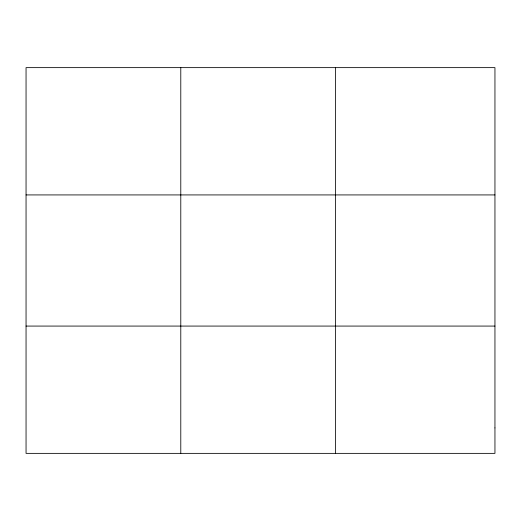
<?xml version="1.0" encoding="UTF-8"?>
<svg xmlns="http://www.w3.org/2000/svg" width="521" height="521" viewBox="0 0 521 521"><rect width="100%" height="100%" fill="white"/><g stroke="black" fill="none" stroke-linecap="round" stroke-linejoin="round"><path stroke-width="0.78" d="M180.787 67.632L180.787 453.368M335.524 67.632L335.524 453.368M26.05 194.926L494.95 194.926M26.05 326.074L494.95 326.074M494.95 427.91L494.95 453.368L26.05 453.368L26.05 67.632L494.95 67.632L494.95 427.91"/></g></svg>
